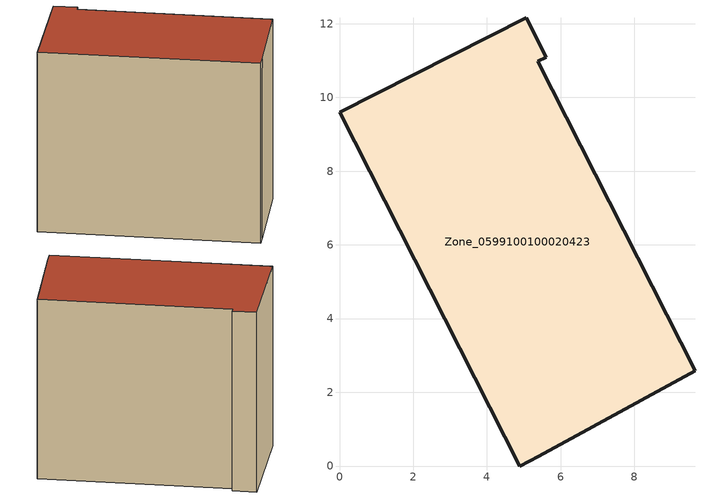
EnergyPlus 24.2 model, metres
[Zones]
Zone_0599100100020423
 floor ground (C_G): 5.4,0.26 4.89,0 0,9.6 5.06,12.15 5.6,11.09 5.38,10.98 9.64,2.58 z3.35
 wall outside (C_F): 5.06,12.15 0,9.6 4.89,0 5.4,0.26 9.64,2.58 5.38,10.98 5.6,11.09 5.06,12.15 z3.35:12.68
 roof outside (C_R): 9.64,2.58 5.38,10.98 5.6,11.09 5.06,12.15 0,9.6 4.89,0 5.4,0.26 z12.68
[BUILDING]
Pand.0599100100020423: North Axis=0; Terrain=City; Loads Convergence Tolerance Value=0.04; Temperature Convergence Tolerance Value=0.4; Solar Distribution=FullExterior; Maximum Number of Warmup Days=25; Minimum Number of Warmup Days=1
[Site:Location]
Rotterdam.The.Hague.AP_ZH_NLD Design_Conditions: Latitude=51.96; Longitude=4.45; Time Zone=1; Elevation=-4.5
[SITE:GROUNDTEMPERATURE:BUILDINGSURFACE]
18, 18, 18, 18, 18, 18, 18, 18, 18, 18, 18, 18
[MATERIAL] Thermal Absorptance=0.9; Solar Absorptance=0.7; Visible Absorptance=0.7
Name | Roughness | Thickness | Conductivity | Density | Specific Heat
G.TI.2015-2018 | MediumSmooth | 0.15 | 0.0428571 | 540 | 1210
F.TI.2015-2018 | Rough | 0.3 | 0.0666667 | 1920 | 840
R.TI.2015-2018 | MediumRough | 0.2 | 0.0333333 | 1500 | 1000
[CONSTRUCTION]
C_G: G.TI.2015-2018
C_F: F.TI.2015-2018
C_R: R.TI.2015-2018
[ZONE]
Zone_0599100100020423: Type=1; Multiplier=1; Ceiling Height=Autocalculate; Volume=Autocalculate; Floor Area=autocalculate; Part of Total Floor Area=Yes
[ZONEINFILTRATION:DESIGNFLOWRATE]
Infil_Zone_0599100100020423: Zone or ZoneList or Space or SpaceList=Zone_0599100100020423; Schedule=AlwaysOn; Design Flow Rate Calculation Method=Flow/Area; Flow Rate per Floor Area=0.0015; Constant Term Coefficient=1; Temperature Term Coefficient=0; Velocity Term Coefficient=0; Velocity Squared Term Coefficient=0
[HVACTEMPLATE:ZONE:IDEALLOADSAIRSYSTEM]
Zone_0599100100020423: Maximum Heating Supply Air Temperature=50; Minimum Cooling Supply Air Temperature=13; Maximum Heating Supply Air Humidity Ratio=0.0156; Minimum Cooling Supply Air Humidity Ratio=0.0077; Heating Limit=NoLimit; Cooling Limit=NoLimit; Dehumidification Control Type=ConstantSensibleHeatRatio; Cooling Sensible Heat Ratio=0.7; Dehumidification Setpoint=60; Humidification Control Type=None; Humidification Setpoint=30; Outdoor Air Method=None; Outdoor Air Flow Rate per Person=0.00944; Outdoor Air Flow Rate per Zone Floor Area=0; Outdoor Air Flow Rate per Zone=0; Demand Controlled Ventilation Type=None; Outdoor Air Economizer Type=NoEconomizer; Heat Recovery Type=None; Sensible Heat Recovery Effectiveness=0.7; Latent Heat Recovery Effectiveness=0.65
[ZONECONTROL:THERMOSTAT]
ThermostatControl_Zone_0599100100020423: Zone or ZoneList=Zone_0599100100020423; Control Type Schedule=DualSetpointControlType; Control 1=Thermostat_Zone_0599100100020423; Temperature Difference Between Cutout And Setpoint=0
[THERMOSTATSETPOINT:DUALSETPOINT]
Thermostat_Zone_0599100100020423: Heating Setpoint Temperature Schedule=HeatingSetpoint_Zone_0599100100020423; Cooling Setpoint Temperature Schedule=CoolingSetpoint_Zone_0599100100020423
[SCHEDULE:COMPACT]
HeatingSetpoint_Zone_0599100100020423: Through: 12/31, For: AllDays, Until: 24:00, 21
CoolingSetpoint_Zone_0599100100020423: Through: 12/31, For: AllDays, Until: 24:00, 24
DualSetpointControlType: Through: 12/31, For: AllDays, Until: 24:00, 4
AlwaysOn: Through: 12/31, For: AllDays, Until: 24:00, 1
